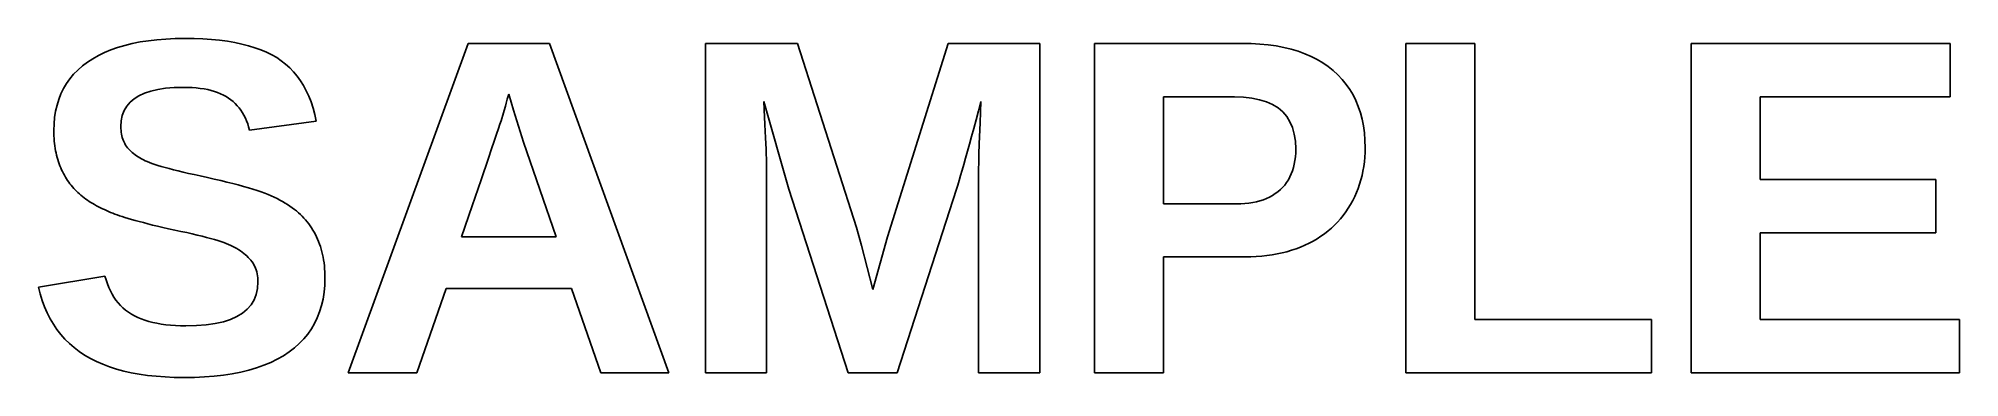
# Model space of a CAD drawing. Header units: metres. Extents: x -7.3 to 7.3, y -23.4 to 23.4.
# Drawn here: x -5.01 to 5.03, y 21.64 to 23.41 of the extents above.
import ezdxf

# ---------------------------------------------------------------- set-up
doc = ezdxf.new("R2010")
doc.units = ezdxf.units.M

msp = doc.modelspace()

# ---------------------------------------------------------------- linework, layer by layer
for p, q in [((-4.34845, 23.4022), (-4.39519, 23.3985)), ((-4.29984, 23.4044), (-4.34845, 23.4022)), ((-4.24931, 23.4051), (-4.29984, 23.4044)), ((-4.20107, 23.4045), (-4.24931, 23.4051)), ((-4.15469, 23.4027), (-4.20107, 23.4045)), ((-4.1102, 23.3998), (-4.15469, 23.4027)), ((-4.0676, 23.3956), (-4.1102, 23.3998)), ((-4.73103, 23.2995), (-4.75891, 23.2812)), ((-4.70125, 23.3164), (-4.73103, 23.2995)), ((-4.66959, 23.3318), (-4.70125, 23.3164)), ((-4.63605, 23.3457), (-4.66959, 23.3318)), ((-4.60062, 23.3582), (-4.63605, 23.3457)), ((-4.56331, 23.3692), (-4.60062, 23.3582)), ((-4.52411, 23.3787), (-4.56331, 23.3692)), ((-4.48302, 23.3868), (-4.52411, 23.3787)), ((-4.44005, 23.3934), (-4.48302, 23.3868)), ((-4.39519, 23.3985), (-4.44005, 23.3934)), ((-4.02689, 23.3903), (-4.0676, 23.3956)), ((-3.98805, 23.3838), (-4.02689, 23.3903)), ((-3.9511, 23.3761), (-3.98805, 23.3838)), ((-3.91605, 23.3672), (-3.9511, 23.3761)), ((-3.88286, 23.3571), (-3.91605, 23.3672)), ((-3.85158, 23.3459), (-3.88286, 23.3571)), ((-3.82216, 23.3335), (-3.85158, 23.3459)), ((-3.79465, 23.3198), (-3.82216, 23.3335)), ((-3.76901, 23.305), (-3.79465, 23.3198)), ((-3.745, 23.2888), (-3.76901, 23.305)), ((-2.7686, 23.3795), (-3.39601, 21.6596)), ((-2.34383, 23.3795), (-2.7686, 23.3795)), ((-1.71887, 21.6596), (-2.34383, 23.3795)), ((-1.04579, 23.3795), (-1.52794, 23.3795)), ((-1.52794, 23.3795), (-1.52794, 21.6596)), ((-0.73819, 22.4176), (-1.04579, 23.3795)), ((-0.25969, 23.3795), (-0.57585, 22.37)), ((0.21999, 23.3795), (-0.25969, 23.3795)), ((0.21999, 21.6596), (0.21999, 23.3795)), ((1.27844, 23.3795), (0.50577, 23.3795)), ((0.50577, 23.3795), (0.50577, 21.6596)), ((1.3251, 23.3786), (1.27844, 23.3795)), ((1.37009, 23.3761), (1.3251, 23.3786)), ((1.41339, 23.3719), (1.37009, 23.3761)), ((1.455, 23.366), (1.41339, 23.3719)), ((1.49495, 23.3584), (1.455, 23.366)), ((1.5332, 23.3492), (1.49495, 23.3584)), ((1.56976, 23.3383), (1.5332, 23.3492)), ((1.60466, 23.3256), (1.56976, 23.3383)), ((1.63786, 23.3113), (1.60466, 23.3256)), ((1.66939, 23.2953), (1.63786, 23.3113)), ((2.49426, 23.3795), (2.13417, 23.3795)), ((2.13417, 23.3795), (2.13417, 21.6596)), ((2.49426, 21.9379), (2.49426, 23.3795)), ((4.97795, 23.3795), (3.62547, 23.3795)), ((3.62547, 23.3795), (3.62547, 21.6596)), ((4.97795, 23.1012), (4.97795, 23.3795)), ((-4.83043, 23.2182), (-4.85013, 23.1946)), ((-4.80867, 23.2405), (-4.83043, 23.2182)), ((-4.78484, 23.2615), (-4.80867, 23.2405)), ((-4.75891, 23.2812), (-4.78484, 23.2615)), ((-3.72232, 23.2711), (-3.745, 23.2888)), ((-3.701, 23.2519), (-3.72232, 23.2711)), ((-3.68103, 23.2311), (-3.701, 23.2519)), ((-3.66241, 23.2087), (-3.68103, 23.2311)), ((-3.64514, 23.1848), (-3.66241, 23.2087)), ((1.69922, 23.2777), (1.66939, 23.2953)), ((1.72737, 23.2583), (1.69922, 23.2777)), ((1.75385, 23.2373), (1.72737, 23.2583)), ((1.7785, 23.2147), (1.75385, 23.2373)), ((1.80118, 23.1907), (1.7785, 23.2147)), ((-4.89676, 23.1161), (-4.90817, 23.0874)), ((-4.88329, 23.1436), (-4.89676, 23.1161)), ((-4.86774, 23.1698), (-4.88329, 23.1436)), ((-4.85013, 23.1946), (-4.86774, 23.1698)), ((-4.51407, 23.0905), (-4.48891, 23.1063)), ((-4.48891, 23.1063), (-4.45987, 23.1197)), ((-4.45987, 23.1197), (-4.42697, 23.1306)), ((-4.42697, 23.1306), (-4.3902, 23.1391)), ((-4.3902, 23.1391), (-4.34955, 23.1451)), ((-4.34955, 23.1451), (-4.30502, 23.1488)), ((-4.30502, 23.1488), (-4.25662, 23.15)), ((-4.25662, 23.15), (-4.23338, 23.1497)), ((-4.23338, 23.1497), (-4.211, 23.1487)), ((-4.211, 23.1487), (-4.18945, 23.147)), ((-4.18945, 23.147), (-4.16875, 23.1447)), ((-4.16875, 23.1447), (-4.1489, 23.1417)), ((-4.1489, 23.1417), (-4.12988, 23.138)), ((-4.12988, 23.138), (-4.11171, 23.1337)), ((-4.11171, 23.1337), (-4.09439, 23.1287)), ((-4.09439, 23.1287), (-4.07791, 23.1231)), ((-4.07791, 23.1231), (-4.06227, 23.1168)), ((-4.06227, 23.1168), (-4.04749, 23.1098)), ((-4.04749, 23.1098), (-4.03355, 23.1021)), ((-4.03355, 23.1021), (-4.02045, 23.0938)), ((-3.62923, 23.1594), (-3.64514, 23.1848)), ((-3.61467, 23.1324), (-3.62923, 23.1594)), ((-3.60146, 23.1038), (-3.61467, 23.1324)), ((-3.58958, 23.0737), (-3.60146, 23.1038)), ((-2.56354, 23.0878), (-2.55623, 23.1146)), ((-2.55623, 23.1146), (-2.53058, 23.0304)), ((0.86586, 22.5421), (0.86586, 23.1)), ((0.86586, 23.1), (1.23814, 23.1)), ((1.23814, 23.1), (1.28546, 23.0984)), ((1.28546, 23.0984), (1.32898, 23.0936)), ((1.82188, 23.1654), (1.80118, 23.1907)), ((1.84062, 23.1386), (1.82188, 23.1654)), ((1.85738, 23.1105), (1.84062, 23.1386)), ((1.87216, 23.0809), (1.85738, 23.1105)), ((3.98557, 22.6691), (3.98557, 23.1012)), ((3.98557, 23.1012), (4.97795, 23.1012)), ((-4.92474, 23.026), (-4.92993, 22.9933)), ((-4.9175, 23.0573), (-4.92474, 23.026)), ((-4.90817, 23.0874), (-4.9175, 23.0573)), ((-4.58182, 22.9753), (-4.57602, 23.0032)), ((-4.57602, 23.0032), (-4.56635, 23.0287)), ((-4.56635, 23.0287), (-4.5528, 23.0517)), ((-4.5528, 23.0517), (-4.53537, 23.0723)), ((-4.53537, 23.0723), (-4.51407, 23.0905)), ((-4.02045, 23.0938), (-4.0081, 23.0849)), ((-4.0081, 23.0849), (-3.99641, 23.0753)), ((-3.99641, 23.0753), (-3.98538, 23.065)), ((-3.98538, 23.065), (-3.97501, 23.0541)), ((-3.97501, 23.0541), (-3.96529, 23.0425)), ((-3.96529, 23.0425), (-3.95622, 23.0303)), ((-3.95622, 23.0303), (-3.94781, 23.0175)), ((-3.94781, 23.0175), (-3.94008, 23.0039)), ((-3.94008, 23.0039), (-3.93298, 22.9898)), ((-3.57907, 23.0421), (-3.58958, 23.0737)), ((-3.56992, 23.009), (-3.57907, 23.0421)), ((-3.5621, 22.9742), (-3.56992, 23.009)), ((-2.59283, 22.9877), (-2.58769, 23.0046)), ((-2.58769, 23.0046), (-2.58041, 23.029)), ((-2.58041, 23.029), (-2.57365, 23.0521)), ((-2.57365, 23.0521), (-2.56943, 23.0668)), ((-2.56943, 23.0668), (-2.56354, 23.0878)), ((-2.53058, 23.0304), (-2.4781, 22.8644)), ((-1.22061, 23.0343), (-1.22278, 23.0768)), ((-1.22278, 23.0768), (-1.09218, 22.619)), ((-1.2168, 22.9563), (-1.22061, 23.0343)), ((-0.11319, 22.9804), (-0.10066, 23.0274)), ((-0.10066, 23.0274), (-0.0876, 23.0768)), ((-0.0876, 23.0768), (-0.09212, 22.9652)), ((1.32898, 23.0936), (1.36873, 23.0855)), ((1.36873, 23.0855), (1.40468, 23.0743)), ((1.40468, 23.0743), (1.43684, 23.0599)), ((1.43684, 23.0599), (1.46523, 23.0422)), ((1.46523, 23.0422), (1.48984, 23.0214)), ((1.48984, 23.0214), (1.51065, 22.9973)), ((1.88498, 23.05), (1.87216, 23.0809)), ((1.89583, 23.0177), (1.88498, 23.05)), ((1.90471, 22.9839), (1.89583, 23.0177)), ((-4.93304, 22.9594), (-4.93408, 22.9242)), ((-4.93408, 22.9242), (-4.93393, 22.9102)), ((-4.93393, 22.9102), (-4.93352, 22.8965)), ((-4.92993, 22.9933), (-4.93304, 22.9594)), ((-4.58376, 22.9449), (-4.58182, 22.9753)), ((-4.58356, 22.9348), (-4.58376, 22.9449)), ((-4.58293, 22.9249), (-4.58356, 22.9348)), ((-4.58191, 22.9153), (-4.58293, 22.9249)), ((-4.58047, 22.9059), (-4.58191, 22.9153)), ((-4.57861, 22.8969), (-4.58047, 22.9059)), ((-3.93298, 22.9898), (-3.92656, 22.975)), ((-3.92656, 22.975), (-3.92078, 22.9595)), ((-3.92078, 22.9595), (-3.91566, 22.9434)), ((-3.91566, 22.9434), (-3.91121, 22.9266)), ((-3.91121, 22.9266), (-3.5621, 22.9742)), ((-2.63199, 22.8697), (-2.62, 22.9053)), ((-2.62, 22.9053), (-2.61008, 22.9348)), ((-2.61008, 22.9348), (-2.60225, 22.9584)), ((-2.60225, 22.9584), (-2.59651, 22.976)), ((-2.59651, 22.976), (-2.59283, 22.9877)), ((-1.21515, 22.9206), (-1.2168, 22.9563)), ((-1.21368, 22.8873), (-1.21515, 22.9206)), ((-0.13666, 22.8935), (-0.12518, 22.9358)), ((-0.12518, 22.9358), (-0.11319, 22.9804)), ((-0.09212, 22.9652), (-0.09642, 22.8552)), ((1.51065, 22.9973), (1.52768, 22.9701)), ((1.52768, 22.9701), (1.54092, 22.9396)), ((1.54092, 22.9396), (1.55038, 22.9059)), ((1.55038, 22.9059), (1.55606, 22.869)), ((1.91161, 22.9488), (1.90471, 22.9839)), ((1.91653, 22.9123), (1.91161, 22.9488)), ((1.91949, 22.8744), (1.91653, 22.9123)), ((-4.93352, 22.8965), (-4.93282, 22.883)), ((-4.93282, 22.883), (-4.93182, 22.8698)), ((-4.93182, 22.8698), (-4.93056, 22.8568)), ((-4.93056, 22.8568), (-4.929, 22.8441)), ((-4.929, 22.8441), (-4.92717, 22.8316)), ((-4.92717, 22.8316), (-4.92506, 22.8194)), ((-4.92506, 22.8194), (-4.92267, 22.8074)), ((-4.92267, 22.8074), (-4.92, 22.7956)), ((-4.57635, 22.8882), (-4.57861, 22.8969)), ((-4.57368, 22.8797), (-4.57635, 22.8882)), ((-4.57059, 22.8716), (-4.57368, 22.8797)), ((-4.56709, 22.8637), (-4.57059, 22.8716)), ((-4.56319, 22.8561), (-4.56709, 22.8637)), ((-4.55887, 22.8488), (-4.56319, 22.8561)), ((-4.55412, 22.8418), (-4.55887, 22.8488)), ((-4.54898, 22.8351), (-4.55412, 22.8418)), ((-4.54343, 22.8286), (-4.54898, 22.8351)), ((-4.53749, 22.8222), (-4.54343, 22.8286)), ((-4.53114, 22.816), (-4.53749, 22.8222)), ((-4.5244, 22.81), (-4.53114, 22.816)), ((-4.51726, 22.8041), (-4.5244, 22.81)), ((-4.50972, 22.7984), (-4.51726, 22.8041)), ((-4.50179, 22.7928), (-4.50972, 22.7984)), ((-2.6622, 22.7807), (-2.64606, 22.8282)), ((-2.64606, 22.8282), (-2.63199, 22.8697)), ((-2.4781, 22.8644), (-2.30844, 22.37)), ((-1.21237, 22.8562), (-1.21368, 22.8873)), ((-1.21126, 22.8274), (-1.21237, 22.8562)), ((-1.2103, 22.8008), (-1.21126, 22.8274)), ((-1.20952, 22.7765), (-1.2103, 22.8008)), ((-0.16783, 22.7809), (-0.15797, 22.8161)), ((-0.15797, 22.8161), (-0.14758, 22.8536)), ((-0.14758, 22.8536), (-0.13666, 22.8935)), ((-0.09836, 22.8016), (-0.09903, 22.7796)), ((-0.09642, 22.8552), (-0.09836, 22.8016)), ((1.55748, 22.808), (1.55605, 22.7877)), ((1.55606, 22.869), (1.55795, 22.829)), ((1.55795, 22.829), (1.55748, 22.808)), ((1.91869, 22.7848), (1.92003, 22.8097)), ((1.92047, 22.8351), (1.91949, 22.8744)), ((1.92003, 22.8097), (1.92047, 22.8351)), ((-4.92, 22.7956), (-4.91704, 22.7841)), ((-4.91704, 22.7841), (-4.9138, 22.7729)), ((-4.9138, 22.7729), (-4.91028, 22.7618)), ((-4.91028, 22.7618), (-4.90651, 22.7511)), ((-4.90651, 22.7511), (-4.90251, 22.7405)), ((-4.90251, 22.7405), (-4.89828, 22.7301)), ((-4.89828, 22.7301), (-4.89384, 22.72)), ((-4.89384, 22.72), (-4.88918, 22.7101)), ((-4.88918, 22.7101), (-4.88428, 22.7004)), ((-4.88428, 22.7004), (-4.87917, 22.6909)), ((-4.49345, 22.7874), (-4.50179, 22.7928)), ((-4.48473, 22.7821), (-4.49345, 22.7874)), ((-4.4756, 22.7769), (-4.48473, 22.7821)), ((-4.46608, 22.7719), (-4.4756, 22.7769)), ((-4.45616, 22.7671), (-4.46608, 22.7719)), ((-4.44585, 22.7624), (-4.45616, 22.7671)), ((-4.43449, 22.7578), (-4.44585, 22.7624)), ((-4.42149, 22.7529), (-4.43449, 22.7578)), ((-4.40681, 22.7478), (-4.42149, 22.7529)), ((-4.39049, 22.7426), (-4.40681, 22.7478)), ((-4.3725, 22.7372), (-4.39049, 22.7426)), ((-4.35284, 22.7316), (-4.3725, 22.7372)), ((-4.33153, 22.7258), (-4.35284, 22.7316)), ((-4.30855, 22.7199), (-4.33153, 22.7258)), ((-4.28391, 22.7137), (-4.30855, 22.7199)), ((-4.25761, 22.7074), (-4.28391, 22.7137)), ((-4.22966, 22.7009), (-4.25761, 22.7074)), ((-4.20003, 22.6942), (-4.22966, 22.7009)), ((-2.70074, 22.6677), (-2.6622, 22.7807)), ((-1.20891, 22.7545), (-1.20952, 22.7765)), ((-1.20848, 22.7347), (-1.20891, 22.7545)), ((-1.20822, 22.7173), (-1.20848, 22.7347)), ((-1.20813, 22.702), (-1.20822, 22.7173)), ((-1.20813, 21.6596), (-1.20813, 22.702)), ((-0.1942, 22.6893), (-0.18594, 22.7175)), ((-0.18594, 22.7175), (-0.17716, 22.748)), ((-0.17716, 22.748), (-0.16783, 22.7809)), ((-0.09975, 22.7238), (-0.09979, 22.7075)), ((-0.09979, 22.7075), (-0.09979, 21.6596)), ((-0.09944, 22.7565), (-0.09975, 22.7238)), ((-0.09918, 22.7728), (-0.09944, 22.7565)), ((-0.09903, 22.7796), (-0.09918, 22.7728)), ((1.53459, 22.6981), (1.52745, 22.6824)), ((1.5408, 22.7144), (1.53459, 22.6981)), ((1.54604, 22.7316), (1.5408, 22.7144)), ((1.55032, 22.7495), (1.54604, 22.7316)), ((1.55367, 22.7682), (1.55032, 22.7495)), ((1.55605, 22.7877), (1.55367, 22.7682)), ((1.90436, 22.6894), (1.90929, 22.7126)), ((1.90929, 22.7126), (1.91331, 22.7363)), ((1.91331, 22.7363), (1.91644, 22.7603)), ((1.91644, 22.7603), (1.91869, 22.7848)), ((-4.87917, 22.6909), (-4.87383, 22.6817)), ((-4.87383, 22.6817), (-4.86827, 22.6726)), ((-4.86827, 22.6726), (-4.86247, 22.6638)), ((-4.86247, 22.6638), (-4.85646, 22.6552)), ((-4.85646, 22.6552), (-4.85023, 22.6467)), ((-4.85023, 22.6467), (-4.84377, 22.6386)), ((-4.84377, 22.6386), (-4.83708, 22.6306)), ((-4.83708, 22.6306), (-4.83018, 22.6228)), ((-4.83018, 22.6228), (-4.82307, 22.6152)), ((-4.82307, 22.6152), (-4.81573, 22.6077)), ((-4.81573, 22.6077), (-4.8082, 22.6004)), ((-4.8082, 22.6004), (-4.80043, 22.5934)), ((-4.16875, 22.6874), (-4.20003, 22.6942)), ((-4.13147, 22.6794), (-4.16875, 22.6874)), ((-4.09584, 22.6714), (-4.13147, 22.6794)), ((-4.06189, 22.6636), (-4.09584, 22.6714)), ((-4.02962, 22.6558), (-4.06189, 22.6636)), ((-3.99901, 22.6482), (-4.02962, 22.6558)), ((-3.97006, 22.6406), (-3.99901, 22.6482)), ((-3.94278, 22.6332), (-3.97006, 22.6406)), ((-3.91718, 22.6258), (-3.94278, 22.6332)), ((-3.89323, 22.6185), (-3.91718, 22.6258)), ((-3.87097, 22.6113), (-3.89323, 22.6185)), ((-3.85037, 22.6042), (-3.87097, 22.6113)), ((-3.83144, 22.5972), (-3.85037, 22.6042)), ((-3.81416, 22.5903), (-3.83144, 22.5972)), ((-2.7476, 22.5308), (-2.70074, 22.6677)), ((-1.09218, 22.619), (-0.78212, 21.6596)), ((-0.5258, 21.6596), (-0.21576, 22.619)), ((-0.21576, 22.619), (-0.20911, 22.6401)), ((-0.20911, 22.6401), (-0.20192, 22.6636)), ((-0.20192, 22.6636), (-0.1942, 22.6893)), ((1.46458, 22.6051), (1.45099, 22.595)), ((1.47739, 22.616), (1.46458, 22.6051)), ((1.4893, 22.6277), (1.47739, 22.616)), ((1.50027, 22.6402), (1.4893, 22.6277)), ((1.51028, 22.6535), (1.50027, 22.6402)), ((1.51935, 22.6676), (1.51028, 22.6535)), ((1.52745, 22.6824), (1.51935, 22.6676)), ((1.86629, 22.5795), (1.87569, 22.6006)), ((1.87569, 22.6006), (1.8842, 22.6222)), ((1.8842, 22.6222), (1.89182, 22.6442)), ((1.89182, 22.6442), (1.89853, 22.6666)), ((1.89853, 22.6666), (1.90436, 22.6894)), ((4.90347, 22.6691), (3.98557, 22.6691)), ((4.90347, 22.3908), (4.90347, 22.6691)), ((-4.80043, 22.5934), (-4.79245, 22.5865)), ((-4.79245, 22.5865), (-4.78426, 22.5797)), ((-4.78426, 22.5797), (-4.77583, 22.5732)), ((-4.77583, 22.5732), (-4.76721, 22.5668)), ((-4.76721, 22.5668), (-4.75836, 22.5607)), ((-4.75836, 22.5607), (-4.7493, 22.5547)), ((-4.7493, 22.5547), (-4.74002, 22.5488)), ((-4.74002, 22.5488), (-4.73055, 22.5432)), ((-4.73055, 22.5432), (-4.72089, 22.5376)), ((-4.72089, 22.5376), (-4.71107, 22.5322)), ((-4.71107, 22.5322), (-4.70107, 22.5269)), ((-4.70107, 22.5269), (-4.6909, 22.5217)), ((-4.6909, 22.5217), (-4.68056, 22.5166)), ((-4.68056, 22.5166), (-4.67004, 22.5116)), ((-4.67004, 22.5116), (-4.65935, 22.5067)), ((-4.65935, 22.5067), (-4.64848, 22.502)), ((-4.64848, 22.502), (-4.63745, 22.4974)), ((-4.63745, 22.4974), (-4.62625, 22.4928)), ((-3.798, 22.5834), (-3.81416, 22.5903)), ((-3.78236, 22.5763), (-3.798, 22.5834)), ((-3.76724, 22.569), (-3.78236, 22.5763)), ((-3.75266, 22.5615), (-3.76724, 22.569)), ((-3.7386, 22.5539), (-3.75266, 22.5615)), ((-3.72507, 22.5461), (-3.7386, 22.5539)), ((-3.71207, 22.5381), (-3.72507, 22.5461)), ((-3.69958, 22.53), (-3.71207, 22.5381)), ((-3.68764, 22.5216), (-3.69958, 22.53)), ((-3.67621, 22.5131), (-3.68764, 22.5216)), ((-3.66531, 22.5045), (-3.67621, 22.5131)), ((-3.65495, 22.4956), (-3.66531, 22.5045)), ((-3.64511, 22.4866), (-3.65495, 22.4956)), ((-2.8028, 22.37), (-2.7476, 22.5308)), ((1.24791, 22.5421), (0.86586, 22.5421)), ((1.27042, 22.5426), (1.24791, 22.5421)), ((1.29211, 22.5439), (1.27042, 22.5426)), ((1.313, 22.5461), (1.29211, 22.5439)), ((1.33307, 22.5491), (1.313, 22.5461)), ((1.35234, 22.553), (1.33307, 22.5491)), ((1.3708, 22.5578), (1.35234, 22.553)), ((1.38846, 22.5635), (1.3708, 22.5578)), ((1.4053, 22.5701), (1.38846, 22.5635)), ((1.42134, 22.5775), (1.4053, 22.5701)), ((1.43657, 22.5858), (1.42134, 22.5775)), ((1.45099, 22.595), (1.43657, 22.5858)), ((1.80638, 22.4814), (1.81996, 22.4997)), ((1.81996, 22.4997), (1.83276, 22.5187)), ((1.83276, 22.5187), (1.84479, 22.5385)), ((1.84479, 22.5385), (1.85599, 22.5588)), ((1.85599, 22.5588), (1.86629, 22.5795)), ((-4.62625, 22.4928), (-4.61487, 22.4884)), ((-4.61487, 22.4884), (-4.6033, 22.4842)), ((-4.6033, 22.4842), (-4.59097, 22.4798)), ((-4.59097, 22.4798), (-4.57724, 22.4753)), ((-4.57724, 22.4753), (-4.56213, 22.4706)), ((-4.56213, 22.4706), (-4.54564, 22.4656)), ((-4.54564, 22.4656), (-4.52776, 22.4604)), ((-4.52776, 22.4604), (-4.50848, 22.455)), ((-4.50848, 22.455), (-4.48782, 22.4495)), ((-4.48782, 22.4495), (-4.46577, 22.4437)), ((-4.46577, 22.4437), (-4.44234, 22.4377)), ((-4.44234, 22.4377), (-4.41753, 22.4314)), ((-4.41753, 22.4314), (-4.39133, 22.425)), ((-4.39133, 22.425), (-4.36372, 22.4184)), ((-4.36372, 22.4184), (-4.33475, 22.4115)), ((-4.33475, 22.4115), (-4.30124, 22.4047)), ((-4.30124, 22.4047), (-4.26944, 22.398)), ((-4.26944, 22.398), (-4.23936, 22.3914)), ((-3.63571, 22.4774), (-3.64511, 22.4866)), ((-3.62665, 22.4678), (-3.63571, 22.4774)), ((-3.61794, 22.4581), (-3.62665, 22.4678)), ((-3.60957, 22.448), (-3.61794, 22.4581)), ((-3.60156, 22.4376), (-3.60957, 22.448)), ((-3.59389, 22.427), (-3.60156, 22.4376)), ((-3.58656, 22.4161), (-3.59389, 22.427)), ((-3.57957, 22.405), (-3.58656, 22.4161)), ((-3.57295, 22.3935), (-3.57957, 22.405)), ((-0.71133, 22.3249), (-0.73819, 22.4176)), ((1.70871, 22.386), (1.72693, 22.4001)), ((1.72693, 22.4001), (1.74435, 22.415)), ((1.74435, 22.415), (1.76103, 22.4305)), ((1.76103, 22.4305), (1.77692, 22.4468)), ((1.77692, 22.4468), (1.79204, 22.4637)), ((1.79204, 22.4637), (1.80638, 22.4814)), ((-4.23936, 22.3914), (-4.21098, 22.385)), ((-4.21098, 22.385), (-4.18433, 22.3788)), ((-4.18433, 22.3788), (-4.15938, 22.3727)), ((-4.15938, 22.3727), (-4.13614, 22.3668)), ((-4.13614, 22.3668), (-4.11461, 22.361)), ((-4.11461, 22.361), (-4.0948, 22.3554)), ((-4.0948, 22.3554), (-4.07669, 22.35)), ((-4.07669, 22.35), (-4.0603, 22.3447)), ((-4.0603, 22.3447), (-4.04562, 22.3396)), ((-4.04562, 22.3396), (-4.03265, 22.3346)), ((-4.03265, 22.3346), (-4.02075, 22.3297)), ((-4.02075, 22.3297), (-4.00926, 22.3245)), ((-4.00926, 22.3245), (-3.9982, 22.3191)), ((-3.9982, 22.3191), (-3.98755, 22.3136)), ((-3.98755, 22.3136), (-3.97733, 22.3079)), ((-3.97733, 22.3079), (-3.96751, 22.302)), ((-3.96751, 22.302), (-3.95813, 22.2959)), ((-3.95813, 22.2959), (-3.94916, 22.2896)), ((-3.56667, 22.3818), (-3.57295, 22.3935)), ((-3.56073, 22.3698), (-3.56667, 22.3818)), ((-3.55515, 22.3575), (-3.56073, 22.3698)), ((-3.5499, 22.345), (-3.55515, 22.3575)), ((-3.54501, 22.3322), (-3.5499, 22.345)), ((-3.54053, 22.3191), (-3.54501, 22.3322)), ((-3.53644, 22.3056), (-3.54053, 22.3191)), ((-3.53273, 22.2919), (-3.53644, 22.3056)), ((-2.30844, 22.37), (-2.8028, 22.37)), ((-0.65274, 22.0942), (-0.71133, 22.3249)), ((-0.57585, 22.37), (-0.65274, 22.0942)), ((1.51184, 22.2921), (1.53636, 22.2993)), ((1.53636, 22.2993), (1.56024, 22.3073)), ((1.56024, 22.3073), (1.58351, 22.3162)), ((1.58351, 22.3162), (1.60614, 22.3259)), ((1.60614, 22.3259), (1.62814, 22.3365)), ((1.62814, 22.3365), (1.64944, 22.3478)), ((1.64944, 22.3478), (1.66997, 22.3598)), ((1.66997, 22.3598), (1.68973, 22.3726)), ((1.68973, 22.3726), (1.70871, 22.386)), ((3.98557, 21.9379), (3.98557, 22.3908)), ((3.98557, 22.3908), (4.90347, 22.3908)), ((-3.94916, 22.2896), (-3.94061, 22.2831)), ((-3.94061, 22.2831), (-3.93248, 22.2764)), ((-3.93248, 22.2764), (-3.92476, 22.2696)), ((-3.92476, 22.2696), (-3.91747, 22.2625)), ((-3.91747, 22.2625), (-3.9106, 22.2553)), ((-3.9106, 22.2553), (-3.90419, 22.2478)), ((-3.90419, 22.2478), (-3.89828, 22.24)), ((-3.89828, 22.24), (-3.8929, 22.232)), ((-3.8929, 22.232), (-3.88803, 22.2236)), ((-3.88803, 22.2236), (-3.88367, 22.2149)), ((-3.88367, 22.2149), (-3.87982, 22.2059)), ((-3.87982, 22.2059), (-3.87648, 22.1966)), ((-3.87648, 22.1966), (-3.87366, 22.187)), ((-3.52942, 22.2779), (-3.53273, 22.2919)), ((-3.52649, 22.2636), (-3.52942, 22.2779)), ((-3.52396, 22.249), (-3.52649, 22.2636)), ((-3.5218, 22.2341), (-3.52396, 22.249)), ((-3.52005, 22.2189), (-3.5218, 22.2341)), ((-3.51869, 22.2034), (-3.52005, 22.2189)), ((-3.51772, 22.1877), (-3.51869, 22.2034)), ((0.86586, 22.2651), (1.29308, 22.2651)), ((0.86586, 21.6596), (0.86586, 22.2651)), ((1.29308, 22.2651), (1.32262, 22.2655)), ((1.32262, 22.2655), (1.35153, 22.2668)), ((1.35153, 22.2668), (1.37982, 22.2689)), ((1.37982, 22.2689), (1.40749, 22.2718)), ((1.40749, 22.2718), (1.43451, 22.2756)), ((1.43451, 22.2756), (1.46092, 22.2803)), ((1.46092, 22.2803), (1.48669, 22.2858)), ((1.48669, 22.2858), (1.51184, 22.2921)), ((-4.66676, 22.165), (-5.01465, 22.1076)), ((-5.01465, 22.1076), (-5.00558, 22.0717)), ((-4.66092, 22.1444), (-4.66676, 22.165)), ((-4.65428, 22.1247), (-4.66092, 22.1444)), ((-4.64685, 22.1059), (-4.65428, 22.1247)), ((-4.63863, 22.0879), (-4.64685, 22.1059)), ((-3.86949, 22.1005), (-3.87617, 22.0693)), ((-3.87366, 22.187), (-3.87135, 22.1771)), ((-3.87135, 22.1771), (-3.86957, 22.1669)), ((-3.86957, 22.1669), (-3.86827, 22.1564)), ((-3.86725, 22.1345), (-3.86949, 22.1005)), ((-3.86827, 22.1564), (-3.86751, 22.1456)), ((-3.86751, 22.1456), (-3.86725, 22.1345)), ((-3.52138, 22.0803), (-3.51805, 22.117)), ((-3.51805, 22.117), (-3.51694, 22.1552)), ((-3.51714, 22.1716), (-3.51772, 22.1877)), ((-3.51694, 22.1552), (-3.51714, 22.1716)), ((-3.03592, 21.6596), (-2.88335, 22.0991)), ((-2.88335, 22.0991), (-2.22787, 22.0991)), ((-2.22787, 22.0991), (-2.07529, 21.6596)), ((-5.00558, 22.0717), (-4.99493, 22.0372)), ((-4.99493, 22.0372), (-4.9827, 22.0042)), ((-4.9827, 22.0042), (-4.96887, 21.9726)), ((-4.62961, 22.0709), (-4.63863, 22.0879)), ((-4.6198, 22.0548), (-4.62961, 22.0709)), ((-4.60918, 22.0395), (-4.6198, 22.0548)), ((-4.59778, 22.0251), (-4.60918, 22.0395)), ((-4.58559, 22.0116), (-4.59778, 22.0251)), ((-4.57259, 21.9991), (-4.58559, 22.0116)), ((-4.55881, 21.9874), (-4.57259, 21.9991)), ((-3.90295, 22.015), (-3.92305, 21.9919)), ((-3.88734, 22.0408), (-3.90295, 22.015)), ((-3.87617, 22.0693), (-3.88734, 22.0408)), ((-3.54466, 21.9785), (-3.53468, 22.011)), ((-3.53468, 22.011), (-3.52692, 22.0449)), ((-3.52692, 22.0449), (-3.52138, 22.0803)), ((-4.96887, 21.9726), (-4.95346, 21.9424)), ((-4.95346, 21.9424), (-4.93646, 21.9136)), ((-4.93646, 21.9136), (-4.91788, 21.8863)), ((-4.54422, 21.9765), (-4.55881, 21.9874)), ((-4.52884, 21.9666), (-4.54422, 21.9765)), ((-4.5126, 21.9575), (-4.52884, 21.9666)), ((-4.49541, 21.9491), (-4.5126, 21.9575)), ((-4.47729, 21.9414), (-4.49541, 21.9491)), ((-4.45822, 21.9345), (-4.47729, 21.9414)), ((-4.43823, 21.9283), (-4.45822, 21.9345)), ((-4.41728, 21.9228), (-4.43823, 21.9283)), ((-4.3954, 21.9181), (-4.41728, 21.9228)), ((-4.37259, 21.9141), (-4.3954, 21.9181)), ((-4.34883, 21.9108), (-4.37259, 21.9141)), ((-4.32414, 21.9082), (-4.34883, 21.9108)), ((-4.29851, 21.9064), (-4.32414, 21.9082)), ((-4.27194, 21.9053), (-4.29851, 21.9064)), ((-4.24443, 21.905), (-4.27194, 21.9053)), ((-4.18863, 21.9063), (-4.24443, 21.905)), ((-4.1373, 21.9104), (-4.18863, 21.9063)), ((-4.09042, 21.9172), (-4.1373, 21.9104)), ((-4.04802, 21.9267), (-4.09042, 21.9172)), ((-4.01009, 21.9389), (-4.04802, 21.9267)), ((-3.97661, 21.9539), (-4.01009, 21.9389)), ((-3.9476, 21.9715), (-3.97661, 21.9539)), ((-3.92305, 21.9919), (-3.9476, 21.9715)), ((-3.58789, 21.8893), (-3.57126, 21.9176)), ((-3.57126, 21.9176), (-3.55685, 21.9473)), ((-3.55685, 21.9473), (-3.54466, 21.9785)), ((3.41705, 21.9379), (2.49426, 21.9379)), ((3.41705, 21.6596), (3.41705, 21.9379)), ((5.02798, 21.9379), (3.98557, 21.9379)), ((5.02798, 21.6596), (5.02798, 21.9379)), ((-4.91788, 21.8863), (-4.89769, 21.8604)), ((-4.89769, 21.8604), (-4.87593, 21.836)), ((-4.87593, 21.836), (-4.85257, 21.8129)), ((-4.85257, 21.8129), (-4.82762, 21.7913)), ((-3.67659, 21.7901), (-3.65109, 21.8128)), ((-3.65109, 21.8128), (-3.62781, 21.8369)), ((-3.62781, 21.8369), (-3.60675, 21.8624)), ((-3.60675, 21.8624), (-3.58789, 21.8893)), ((-4.82762, 21.7913), (-4.80109, 21.7711)), ((-4.80109, 21.7711), (-4.77296, 21.7524)), ((-4.77296, 21.7524), (-4.74319, 21.7351)), ((-4.74319, 21.7351), (-4.71175, 21.7191)), ((-4.71175, 21.7191), (-4.67859, 21.7046)), ((-4.67859, 21.7046), (-4.64377, 21.6914)), ((-3.87436, 21.6858), (-3.8362, 21.6993)), ((-3.8362, 21.6993), (-3.80013, 21.7143)), ((-3.80013, 21.7143), (-3.76611, 21.7309)), ((-3.76611, 21.7309), (-3.73418, 21.7491)), ((-3.73418, 21.7491), (-3.70432, 21.7689)), ((-3.70432, 21.7689), (-3.67659, 21.7901)), ((-4.64377, 21.6914), (-4.60724, 21.6796)), ((-4.60724, 21.6796), (-4.56902, 21.6692)), ((-4.56902, 21.6692), (-4.52911, 21.6602)), ((-4.52911, 21.6602), (-4.48752, 21.6526)), ((-4.48752, 21.6526), (-4.44424, 21.6463)), ((-4.44424, 21.6463), (-4.39926, 21.6415)), ((-4.39926, 21.6415), (-4.3526, 21.638)), ((-4.3526, 21.638), (-4.30424, 21.6359)), ((-4.30424, 21.6359), (-4.2542, 21.6352)), ((-4.2542, 21.6352), (-4.19946, 21.636)), ((-4.19946, 21.636), (-4.1468, 21.6384)), ((-4.1468, 21.6384), (-4.09621, 21.6423)), ((-4.09621, 21.6423), (-4.0477, 21.6479)), ((-4.0477, 21.6479), (-4.00125, 21.655)), ((-4.00125, 21.655), (-3.95688, 21.6637)), ((-3.95688, 21.6637), (-3.91458, 21.674)), ((-3.91458, 21.674), (-3.87436, 21.6858)), ((-3.39601, 21.6596), (-3.03592, 21.6596)), ((-2.07529, 21.6596), (-1.71887, 21.6596)), ((-1.52794, 21.6596), (-1.20813, 21.6596)), ((-0.78212, 21.6596), (-0.5258, 21.6596)), ((-0.09979, 21.6596), (0.21999, 21.6596)), ((0.50577, 21.6596), (0.86586, 21.6596)), ((2.13417, 21.6596), (3.41705, 21.6596)), ((3.62547, 21.6596), (5.02798, 21.6596))]:
    msp.add_line(p, q)

doc.saveas('drawing.dxf')
